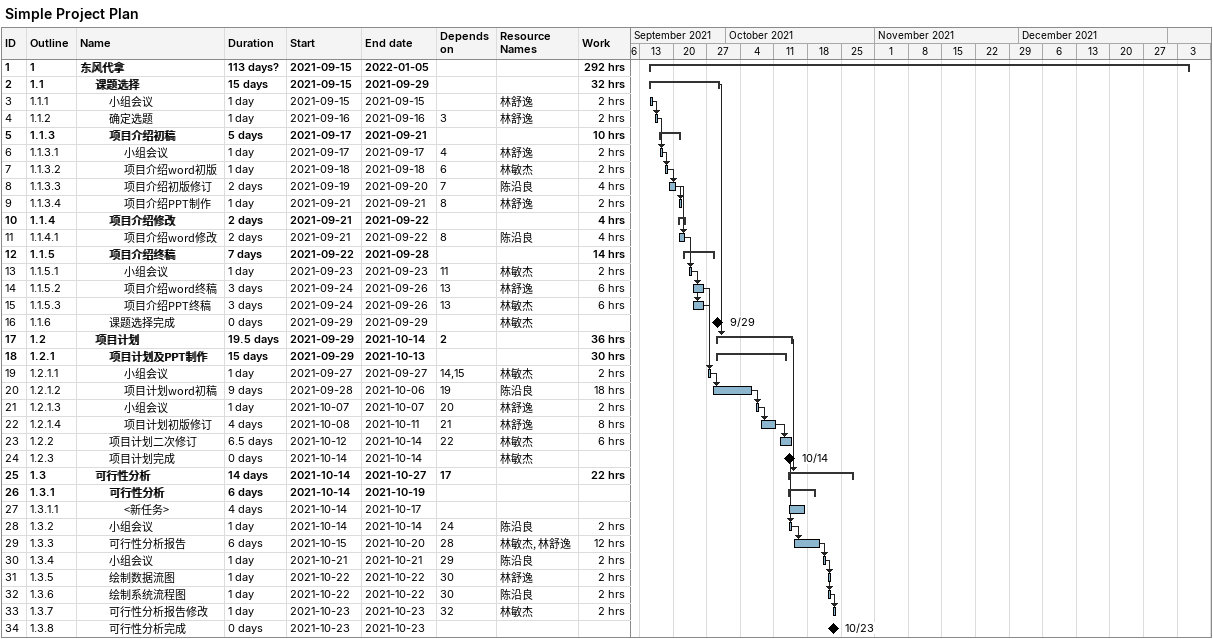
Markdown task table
Simple Project Plan

| ID | WBS | Task | Duration | Start | Finish | Predecessors | Resources | Work (h) |
|---|---|---|---|---|---|---|---|---|
| 1 | 1 | **东风代拿** | 113d? | 2021-09-15 | 2022-01-05 |  |  | 292 |
| 2 | 1.1 | **课题选择** | 15d | 2021-09-15 | 2021-09-29 |  |  | 32 |
| 3 | 1.1.1 | 小组会议 | 1d | 2021-09-15 | 2021-09-15 |  | 林舒逸 | 2 |
| 4 | 1.1.2 | 确定选题 | 1d | 2021-09-16 | 2021-09-16 | 3 | 林舒逸 | 2 |
| 5 | 1.1.3 | **项目介绍初稿** | 5d | 2021-09-17 | 2021-09-21 |  |  | 10 |
| 6 | 1.1.3.1 | 小组会议 | 1d | 2021-09-17 | 2021-09-17 | 4 | 林舒逸 | 2 |
| 7 | 1.1.3.2 | 项目介绍word初版 | 1d | 2021-09-18 | 2021-09-18 | 6 | 林敏杰 | 2 |
| 8 | 1.1.3.3 | 项目介绍初版修订 | 2d | 2021-09-19 | 2021-09-20 | 7 | 陈沿良 | 4 |
| 9 | 1.1.3.4 | 项目介绍PPT制作 | 1d | 2021-09-21 | 2021-09-21 | 8 | 林舒逸 | 2 |
| 10 | 1.1.4 | **项目介绍修改** | 2d | 2021-09-21 | 2021-09-22 |  |  | 4 |
| 11 | 1.1.4.1 | 项目介绍word修改 | 2d | 2021-09-21 | 2021-09-22 | 8 | 陈沿良 | 4 |
| 12 | 1.1.5 | **项目介绍终稿** | 7d | 2021-09-22 | 2021-09-28 |  |  | 14 |
| 13 | 1.1.5.1 | 小组会议 | 1d | 2021-09-23 | 2021-09-23 | 11 | 林敏杰 | 2 |
| 14 | 1.1.5.2 | 项目介绍word终稿 | 3d | 2021-09-24 | 2021-09-26 | 13 | 林舒逸 | 6 |
| 15 | 1.1.5.3 | 项目介绍PPT终稿 | 3d | 2021-09-24 | 2021-09-26 | 13 | 林敏杰 | 6 |
| 16 | 1.1.6 | 课题选择完成 | 0d | 2021-09-29 | 2021-09-29 |  | 林敏杰 |  |
| 17 | 1.2 | **项目计划** | 19.5d | 2021-09-29 | 2021-10-14 | 2 |  | 36 |
| 18 | 1.2.1 | **项目计划及PPT制作** | 15d | 2021-09-29 | 2021-10-13 |  |  | 30 |
| 19 | 1.2.1.1 | 小组会议 | 1d | 2021-09-27 | 2021-09-27 | 14, 15 | 林敏杰 | 2 |
| 20 | 1.2.1.2 | 项目计划word初稿 | 9d | 2021-09-28 | 2021-10-06 | 19 | 陈沿良 | 18 |
| 21 | 1.2.1.3 | 小组会议 | 1d | 2021-10-07 | 2021-10-07 | 20 | 林舒逸 | 2 |
| 22 | 1.2.1.4 | 项目计划初版修订 | 4d | 2021-10-08 | 2021-10-11 | 21 | 林舒逸 | 8 |
| 23 | 1.2.2 | 项目计划二次修订 | 6.5d | 2021-10-12 | 2021-10-14 | 22 | 林敏杰 | 6 |
| 24 | 1.2.3 | 项目计划完成 | 0d | 2021-10-14 | 2021-10-14 |  | 林敏杰 |  |
| 25 | 1.3 | **可行性分析** | 14d | 2021-10-14 | 2021-10-27 | 17 |  | 22 |
| 26 | 1.3.1 | **可行性分析** | 6d | 2021-10-14 | 2021-10-19 |  |  |  |
| 27 | 1.3.1.1 | <新任务> | 4d | 2021-10-14 | 2021-10-17 |  |  |  |
| 28 | 1.3.2 | 小组会议 | 1d | 2021-10-14 | 2021-10-14 | 24 | 陈沿良 | 2 |
| 29 | 1.3.3 | 可行性分析报告 | 6d | 2021-10-15 | 2021-10-20 | 28 | 林敏杰, 林舒逸 | 12 |
| 30 | 1.3.4 | 小组会议 | 1d | 2021-10-21 | 2021-10-21 | 29 | 陈沿良 | 2 |
| 31 | 1.3.5 | 绘制数据流图 | 1d | 2021-10-22 | 2021-10-22 | 30 | 林舒逸 | 2 |
| 32 | 1.3.6 | 绘制系统流程图 | 1d | 2021-10-22 | 2021-10-22 | 30 | 陈沿良 | 2 |
| 33 | 1.3.7 | 可行性分析报告修改 | 1d | 2021-10-23 | 2021-10-23 | 32 | 林敏杰 | 2 |
| 34 | 1.3.8 | 可行性分析完成 | 0d | 2021-10-23 | 2021-10-23 |  |  |  |
